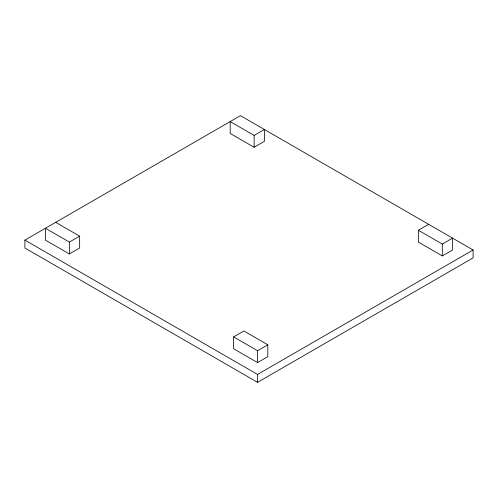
<?xml version="1.0" encoding="UTF-8"?>
<svg xmlns="http://www.w3.org/2000/svg" width="498" height="498" viewBox="0 0 498 498"><rect width="100%" height="100%" fill="white"/><g stroke="black" fill="none" stroke-linecap="round" stroke-linejoin="round"><path stroke-width="0.75" d="M24.9 240.111L240.447 115.667L473.1 249.99L473.1 257.889L257.553 382.333L24.9 248.01L24.9 240.111L257.553 374.434L473.1 249.99M69.378 242.084L79.643 236.158L79.643 248.01L69.378 253.936L45.43 240.111L45.43 228.258L69.378 242.084L69.378 253.936M254.129 135.419L264.394 129.492L264.394 141.345L254.129 147.271L230.182 133.445L230.182 121.593L254.129 135.419L254.129 147.271M233.606 336.903L243.871 330.977L267.818 344.803L267.818 356.655L257.553 362.581L233.606 348.756L233.606 336.903L257.553 350.729L267.818 344.803M418.357 230.232L442.305 244.064L452.57 238.137L452.57 249.99L442.305 255.916L418.357 242.084L418.357 230.232L428.622 224.305M55.695 222.332L79.643 236.158M442.305 244.064L442.305 255.916M257.553 350.729L257.553 362.581M257.553 374.434L257.553 382.333"/></g></svg>
